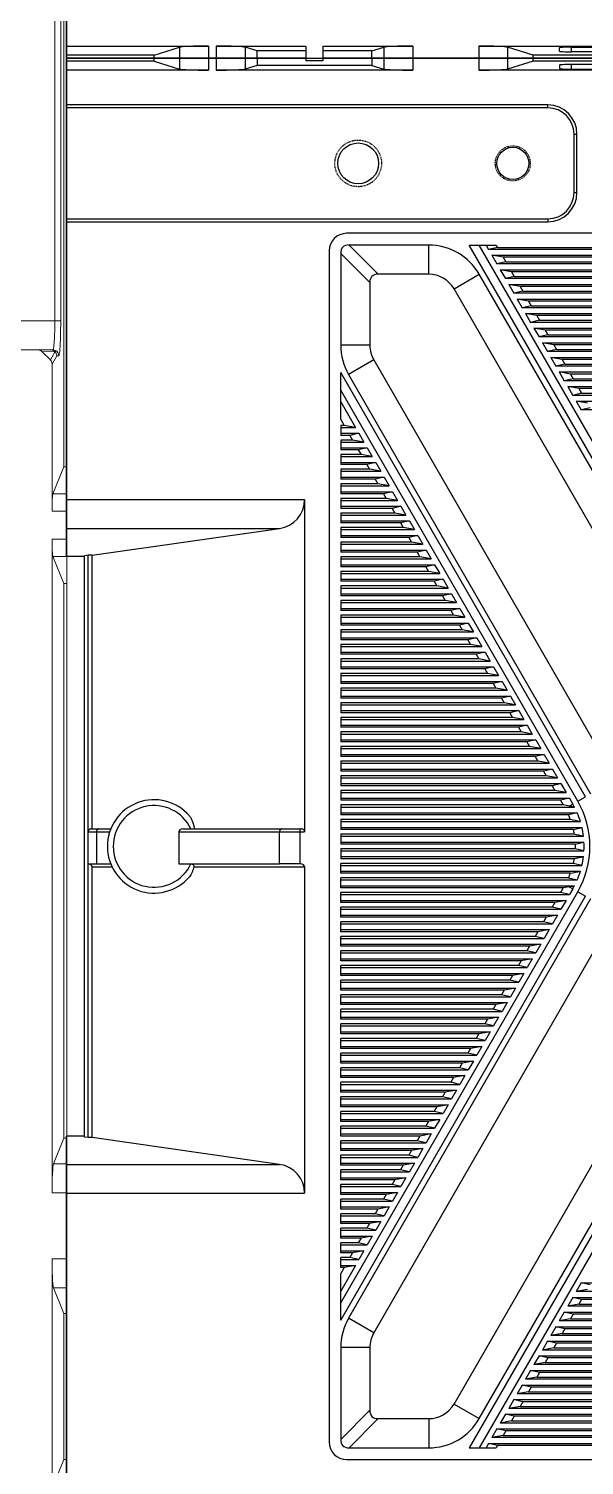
# Model space of a CAD drawing. Header units: millimetres. Extents: x 2185 to 26698, y 9658 to 17427.
# Drawn here: x 24140.1 to 24235.3, y 13884.7 to 14130.7 of the extents above; entities that cross this region are included whole.
import ezdxf

# ---------------------------------------------------------------- set-up
doc = ezdxf.new("R2010")
doc.units = ezdxf.units.MM
doc.linetypes.add('HIDDEN', pattern=[0.2, 0.1, -0.1])
doc.linetypes.add('SLD-实线', pattern=[0])
doc.layers.add('02___PRT_ALL_AXES', color=7, linetype='Continuous')
doc.layers.add('DEFAULT_2', color=8, linetype='HIDDEN')
doc.layers.add('文字层', color=8, linetype='SLD-实线', lineweight=15)

# ---------------------------------------------------------------- blocks, each defined once
blk = doc.blocks.new('76128193')
at = {"color": 7, "linetype": 'Continuous'}
for p, q in [((-3060.43, 2517.58), (-3060.43, 2106.28)), ((-3060.93, 2241.93), (-3060.93, 2381.93)), ((-3062.45, 2266.93), (-3062.45, 2356.93)), ((-3061.45, 2356.93), (-3061.45, 2266.93)), ((-3061.45, 2266.93), (-3062.45, 2266.93)), ((-3086.79, 2261.93), (-3062.79, 2261.93)), ((-3064.64, 2261.63), (-3062.42, 2261.64)), ((-3064.64, 2261.63), (-3063.23, 2260.22)), ((-3063.23, 2260.22), (-3062.42, 2261.64)), ((-3062.93, 2259.52), (-3062.13, 2260.93)), ((-3062.93, 2234.33), (-3062.93, 2259.52)), ((-3061.79, 2260.93), (-3062.13, 2260.93)), ((-3062.79, 2237.3), (-3060.93, 2241.93)), ((-3060.93, 2241.93), (-3060.43, 2241.93)), ((-3062.79, 2237.3), (-3060.43, 2237.3)), ((-3062.93, 2234.33), (-3060.43, 2234.33)), ((-3060.43, 2229.53), (-3062.93, 2229.53)), ((-3062.93, 2117.59), (-3062.93, 2229.53)), ((-3060.43, 2226.56), (-3062.79, 2226.56)), ((-3060.93, 2221.93), (-3062.79, 2226.56)), ((-3060.93, 2221.93), (-3060.43, 2221.93)), ((-3060.93, 2126.93), (-3060.93, 2221.93)), ((-3060.93, 2126.93), (-3062.69, 2122.54)), ((-3060.93, 2126.93), (-3060.43, 2126.93)), ((-3062.69, 2122.54), (-3060.43, 2122.54)), ((-3060.43, 2117.59), (-3062.93, 2117.59)), ((-3062.93, 2066.95), (-3062.93, 2106.31)), ((-3062.93, 2106.28), (-3060.43, 2106.28)), ((-3060.43, 2106.27), (-3060.43, 2041.93)), ((-3060.43, 2101.32), (-3062.69, 2101.32)), ((-3062.69, 2101.32), (-3060.93, 2096.93)), ((-3060.93, 2096.93), (-3060.43, 2096.93)), ((-3060.93, 2071.93), (-3060.93, 2096.93)), ((-3062.79, 2067.3), (-3060.93, 2071.93)), ((-3060.93, 2071.93), (-3060.43, 2071.93))]:
    blk.add_line(p, q, dxfattribs=at)
blk.add_lwpolyline([(-3061.45, 2266.93), (-3061.6, 2266.93), (-3084.79, 2266.93)], dxfattribs=at)
for centre, major_axis, ratio, start_param, end_param in [((-3065.36, 2260.93), (1.01, 0), 0.987852, 0.779287, 1.570796), ((-3063.94, 2259.51), (0.499, 0.874), 0.993417, -1.049504, -0.265278), ((-3062.76, 2234.33), (0, 3), 0.057143, 0.141897, 1.570796), ((-3062.76, 2229.53), (0, 3), 0.057143, -4.712389, -3.28349), ((-3062.65, 2117.59), (0, 5), 0.057143, 0.141897, 1.570796)]:
    blk.add_ellipse(centre, major_axis=major_axis, ratio=ratio, start_param=start_param, end_param=end_param, dxfattribs=at)
for points, knots in [([(-3062.45, 2266.93), (-3062.45, 2266.77), (-3062.45, 2266.13), (-3062.46, 2265.49), (-3062.48, 2265.02)], [0, 0, 0, 0, 0.256074, 1, 1, 1, 1]), ([(-3061.45, 2266.93), (-3061.45, 2266.63), (-3061.46, 2265.5), (-3061.48, 2264.36), (-3061.51, 2263.53)], [0, 0, 0, 0, 0.264389, 1, 1, 1, 1]), ([(-3062.48, 2265.02), (-3062.49, 2264.6), (-3062.52, 2263.85), (-3062.58, 2262.98), (-3062.64, 2262.45), (-3062.69, 2262.18), (-3062.72, 2262.03), (-3062.77, 2261.93), (-3062.79, 2261.93)], [0, 0, 0, 0, 0.403576, 0.718548, 0.834841, 0.921132, 0.975909, 1, 1, 1, 1]), ([(-3061.51, 2263.53), (-3061.53, 2263.06), (-3061.57, 2262.29), (-3061.64, 2261.52), (-3061.69, 2261.22)], [0, 0, 0, 0, 0.609808, 1, 1, 1, 1]), ([(-3061.79, 2260.93), (-3061.79, 2261.19), (-3062.01, 2261.72), (-3062.54, 2261.93), (-3062.79, 2261.93)], [0, 0, 0, 0, 0.500294, 1, 1, 1, 1]), ([(-3061.69, 2261.22), (-3061.7, 2261.15), (-3061.72, 2261.07), (-3061.76, 2260.93), (-3061.79, 2260.93)], [0, 0, 0, 0, 0.711961, 1, 1, 1, 1]), ([(-3062.93, 2106.31), (-3062.93, 2105.72), (-3062.92, 2104.62), (-3062.88, 2103.15), (-3062.82, 2102.13), (-3062.75, 2101.57), (-3062.71, 2101.38), (-3062.69, 2101.32)], [0, 0, 0, 0, 0.351993, 0.660199, 0.885472, 0.9577, 1, 1, 1, 1])]:
    blk.add_open_spline(points, degree=3, knots=knots, dxfattribs=at)
for points in [[(-3062.42, 2261.64), (-3062.6, 2261.82), (-3062.87, 2261.93), (-3063.12, 2261.93)], [(-3062.13, 2260.93), (-3062.13, 2261.18), (-3062.24, 2261.46), (-3062.42, 2261.64)]]:
    blk.add_open_spline(points, degree=3, dxfattribs=at)
blk = doc.blocks.new('*U127')
at = {"layer": '文字层'}
blk.add_blockref('76128193', (3540.43, -2316.18), dxfattribs=at)
blk = doc.blocks.new('*U128')
at = {"color": 0, "linetype": 'ByBlock', "lineweight": -2, "transparency": 16777216}
blk.add_blockref('*U127', (6720, 1620), dxfattribs=at)
blk = doc.blocks.new('543')
at = {"color": 7, "linetype": 'Continuous'}
for p, q in [((13760.14, 9868.64), (13760.14, 9953.98)), ((13760.14, 9953.98), (14000.09, 9953.98)), ((13775.12, 9953.48), (13760.14, 9953.48)), ((13784.46, 9951.95), (13760.14, 9951.95)), ((13775.12, 9953.48), (13775.12, 9953.98)), ((13775.12, 9953.48), (13779.51, 9952.14)), ((13779.51, 9953.98), (13779.51, 9952.14)), ((13784.46, 9953.98), (13784.46, 9951.95)), ((13785.78, 9953.98), (13785.78, 9951.95)), ((13819.46, 9951.95), (13785.78, 9951.95)), ((13790.73, 9953.98), (13790.73, 9952.14)), ((13792.8, 9952.77), (13790.73, 9952.14)), ((13792.8, 9953.98), (13792.8, 9952.77)), ((13812.44, 9952.77), (13792.8, 9952.77)), ((13812.44, 9953.98), (13812.44, 9952.77)), ((13812.44, 9952.77), (13814.51, 9952.14)), ((13814.51, 9953.98), (13814.51, 9952.14)), ((13819.46, 9953.98), (13819.46, 9951.95)), ((13830.78, 9953.98), (13830.78, 9951.95)), ((13929.46, 9951.95), (13830.78, 9951.95)), ((13835.73, 9953.98), (13835.73, 9952.14)), ((13840.12, 9953.48), (13835.73, 9952.14)), ((13840.12, 9953.48), (13840.12, 9953.98)), ((13920.12, 9953.48), (13840.12, 9953.48)), ((13844.62, 9952.82), (13844.62, 9952.21)), ((13846.62, 9952.91), (13846.62, 9952.12)), ((13913.62, 9952.91), (13846.62, 9952.91)), ((13846.62, 9952.12), (13913.62, 9952.12)), ((13842.62, 9945.98), (13760.14, 9945.98)), ((13842.62, 9945.48), (13760.14, 9945.48)), ((13842.62, 9945.48), (13842.62, 9945.98)), ((13847.12, 9930.98), (13847.12, 9940.98)), ((13847.12, 9940.98), (13847.62, 9940.98)), ((13847.62, 9930.98), (13847.62, 9940.98)), ((13847.12, 9930.98), (13847.62, 9930.98)), ((13760.14, 9926.48), (13842.62, 9926.48)), ((13760.14, 9925.98), (13842.62, 9925.98)), ((13842.62, 9926.48), (13842.62, 9925.98)), ((13952.12, 9924), (13808.12, 9924)), ((13805.12, 9921), (13805.12, 9717)), ((13807.12, 9920.57), (13807.12, 9904.82)), ((13807.12, 9920.57), (13812.12, 9915.57)), ((13808.56, 9922), (13813.56, 9917)), ((13822.21, 9922), (13808.56, 9922)), ((13822.21, 9917), (13822.21, 9922)), ((13866.38, 9857.5), (13829.14, 9922)), ((13829.14, 9922), (13833.76, 9922)), ((13867.68, 9858.25), (13830.87, 9922)), ((13832.03, 9922), (13832.46, 9921.25)), ((13833.99, 9921.6), (13832.46, 9921.25)), ((13927.78, 9921.25), (13832.46, 9921.25)), ((13833.04, 9920.25), (13833.9, 9918.75)), ((13833.04, 9920.25), (13927.2, 9920.25)), ((13834.97, 9919.9), (13833.04, 9920.25)), ((13833.76, 9922), (13833.99, 9921.6)), ((13833.99, 9921.6), (13926.25, 9921.6)), ((13834.97, 9919.9), (13835.43, 9919.1)), ((13925.27, 9919.9), (13834.97, 9919.9)), ((13835.43, 9919.1), (13833.9, 9918.75)), ((13926.34, 9918.75), (13833.9, 9918.75)), ((13834.48, 9917.75), (13835.35, 9916.25)), ((13836.41, 9917.4), (13834.48, 9917.75)), ((13834.48, 9917.75), (13925.76, 9917.75)), ((13835.43, 9919.1), (13924.81, 9919.1)), ((13836.41, 9917.4), (13836.88, 9916.6)), ((13923.83, 9917.4), (13836.41, 9917.4)), ((13812.12, 9915.57), (13812.12, 9904.82)), ((13822.21, 9917), (13813.56, 9917)), ((13826.54, 9914.5), (13830.87, 9917)), ((13865.51, 9857), (13830.87, 9917)), ((13836.88, 9916.6), (13835.35, 9916.25)), ((13924.89, 9916.25), (13835.35, 9916.25)), ((13835.92, 9915.25), (13836.79, 9913.75)), ((13837.86, 9914.9), (13835.92, 9915.25)), ((13835.92, 9915.25), (13924.32, 9915.25)), ((13836.88, 9916.6), (13923.36, 9916.6)), ((13837.86, 9914.9), (13838.32, 9914.1)), ((13922.38, 9914.9), (13837.86, 9914.9)), ((13861.18, 9854.5), (13826.54, 9914.5)), ((13838.32, 9914.1), (13836.79, 9913.75)), ((13923.45, 9913.75), (13836.79, 9913.75)), ((13837.37, 9912.75), (13838.23, 9911.25)), ((13839.3, 9912.4), (13837.37, 9912.75)), ((13837.37, 9912.75), (13922.87, 9912.75)), ((13838.32, 9914.1), (13921.92, 9914.1)), ((13839.3, 9912.4), (13839.76, 9911.6)), ((13920.94, 9912.4), (13839.3, 9912.4)), ((13839.76, 9911.6), (13838.23, 9911.25)), ((13922.01, 9911.25), (13838.23, 9911.25)), ((13838.81, 9910.25), (13839.68, 9908.75)), ((13840.74, 9909.9), (13838.81, 9910.25)), ((13838.81, 9910.25), (13921.43, 9910.25)), ((13839.76, 9911.6), (13920.48, 9911.6)), ((13840.74, 9909.9), (13841.21, 9909.1)), ((13919.5, 9909.9), (13840.74, 9909.9)), ((13841.21, 9909.1), (13839.68, 9908.75)), ((13920.56, 9908.75), (13839.68, 9908.75)), ((13840.25, 9907.75), (13841.12, 9906.25)), ((13840.25, 9907.75), (13919.99, 9907.75)), ((13842.19, 9907.4), (13840.25, 9907.75)), ((13841.21, 9909.1), (13919.03, 9909.1)), ((13842.19, 9907.4), (13842.65, 9906.6)), ((13918.05, 9907.4), (13842.19, 9907.4)), ((13842.65, 9906.6), (13841.12, 9906.25)), ((13919.12, 9906.25), (13841.12, 9906.25)), ((13841.7, 9905.25), (13842.56, 9903.75)), ((13841.7, 9905.25), (13918.54, 9905.25)), ((13843.63, 9904.9), (13841.7, 9905.25)), ((13842.65, 9906.6), (13917.59, 9906.6)), ((13812.12, 9904.82), (13807.12, 9904.82)), ((13844.09, 9904.1), (13842.56, 9903.75)), ((13917.68, 9903.75), (13842.56, 9903.75)), ((13843.14, 9902.75), (13844.01, 9901.25)), ((13843.14, 9902.75), (13917.1, 9902.75)), ((13845.07, 9902.4), (13843.14, 9902.75)), ((13843.63, 9904.9), (13844.09, 9904.1)), ((13916.61, 9904.9), (13843.63, 9904.9)), ((13844.09, 9904.1), (13916.15, 9904.1)), ((13807.12, 9892.14), (13807.12, 9900.14)), ((13849.06, 9827.5), (13807.12, 9900.14)), ((13812.79, 9902.32), (13808.46, 9899.82)), ((13812.79, 9902.32), (13854.25, 9830.5)), ((13845.54, 9901.6), (13844.01, 9901.25)), ((13844.58, 9900.25), (13845.45, 9898.75)), ((13846.52, 9899.9), (13844.58, 9900.25)), ((13845.07, 9902.4), (13845.54, 9901.6)), ((13915.17, 9902.4), (13845.07, 9902.4)), ((13808.46, 9899.82), (13849.92, 9828)), ((13846.98, 9899.1), (13845.45, 9898.75)), ((13846.03, 9897.75), (13846.89, 9896.25)), ((13847.96, 9897.4), (13846.03, 9897.75)), ((13846.52, 9899.9), (13846.98, 9899.1)), ((13847.76, 9826.75), (13807.12, 9897.14)), ((13807.12, 9895.14), (13809.65, 9890.75)), ((13848.42, 9896.6), (13846.89, 9896.25)), ((13847.47, 9895.25), (13848.34, 9893.75)), ((13849.4, 9894.9), (13847.47, 9895.25)), ((13847.47, 9895.25), (13912.77, 9895.25)), ((13847.96, 9897.4), (13848.42, 9896.6)), ((13849.87, 9894.1), (13848.34, 9893.75)), ((13911.9, 9893.75), (13848.34, 9893.75)), ((13807.12, 9892.14), (13807.72, 9891.1)), ((13807.12, 9891.1), (13807.12, 9889.4)), ((13807.72, 9891.1), (13807.12, 9891.1)), ((13807.12, 9890.75), (13809.65, 9890.75)), ((13809.65, 9890.75), (13807.72, 9891.1)), ((13807.12, 9889.75), (13810.23, 9889.75)), ((13808.7, 9889.4), (13807.12, 9889.4)), ((13807.12, 9888.6), (13807.12, 9886.9)), ((13809.16, 9888.6), (13807.12, 9888.6)), ((13807.12, 9888.25), (13811.1, 9888.25)), ((13810.23, 9889.75), (13808.7, 9889.4)), ((13808.7, 9889.4), (13809.16, 9888.6)), ((13811.1, 9888.25), (13809.16, 9888.6)), ((13810.23, 9889.75), (13811.1, 9888.25)), ((13807.12, 9887.25), (13811.67, 9887.25)), ((13810.14, 9886.9), (13807.12, 9886.9)), ((13807.12, 9886.1), (13807.12, 9884.4)), ((13810.61, 9886.1), (13807.12, 9886.1)), ((13807.12, 9885.75), (13812.54, 9885.75)), ((13811.67, 9887.25), (13810.14, 9886.9)), ((13810.14, 9886.9), (13810.61, 9886.1)), ((13812.54, 9885.75), (13810.61, 9886.1)), ((13811.67, 9887.25), (13812.54, 9885.75)), ((13807.12, 9884.75), (13813.12, 9884.75)), ((13811.59, 9884.4), (13807.12, 9884.4)), ((13807.12, 9883.6), (13807.12, 9881.9)), ((13812.05, 9883.6), (13807.12, 9883.6)), ((13807.12, 9883.25), (13813.98, 9883.25)), ((13813.12, 9884.75), (13811.59, 9884.4)), ((13811.59, 9884.4), (13812.05, 9883.6)), ((13813.98, 9883.25), (13812.05, 9883.6)), ((13813.12, 9884.75), (13813.98, 9883.25)), ((13807.12, 9882.25), (13814.56, 9882.25)), ((13813.03, 9881.9), (13807.12, 9881.9)), ((13807.12, 9881.1), (13807.12, 9879.4)), ((13813.49, 9881.1), (13807.12, 9881.1)), ((13807.12, 9880.75), (13815.43, 9880.75)), ((13814.56, 9882.25), (13813.03, 9881.9)), ((13813.03, 9881.9), (13813.49, 9881.1)), ((13815.43, 9880.75), (13813.49, 9881.1)), ((13814.56, 9882.25), (13815.43, 9880.75)), ((13760.14, 9878.4), (13800.93, 9878.4)), ((13800.93, 9878.4), (13800.93, 9821.5)), ((13807.12, 9879.75), (13816, 9879.75)), ((13814.47, 9879.4), (13807.12, 9879.4)), ((13807.12, 9878.6), (13807.12, 9876.9)), ((13814.94, 9878.6), (13807.12, 9878.6)), ((13807.12, 9878.25), (13816.87, 9878.25)), ((13816, 9879.75), (13814.47, 9879.4)), ((13814.47, 9879.4), (13814.94, 9878.6)), ((13816.87, 9878.25), (13814.94, 9878.6)), ((13816, 9879.75), (13816.87, 9878.25)), ((13807.12, 9877.25), (13817.45, 9877.25)), ((13815.92, 9876.9), (13807.12, 9876.9)), ((13807.12, 9876.1), (13807.12, 9874.4)), ((13816.38, 9876.1), (13807.12, 9876.1)), ((13807.12, 9875.75), (13818.31, 9875.75)), ((13817.45, 9877.25), (13815.92, 9876.9)), ((13815.92, 9876.9), (13816.38, 9876.1)), ((13818.31, 9875.75), (13816.38, 9876.1)), ((13817.45, 9877.25), (13818.31, 9875.75)), ((13760.14, 9873.45), (13796.63, 9873.45)), ((13764.51, 9868.87), (13796.63, 9873.45)), ((13807.12, 9874.75), (13818.89, 9874.75)), ((13817.36, 9874.4), (13807.12, 9874.4)), ((13807.12, 9873.6), (13807.12, 9871.9)), ((13817.82, 9873.6), (13807.12, 9873.6)), ((13807.12, 9873.25), (13819.76, 9873.25)), ((13818.89, 9874.75), (13817.36, 9874.4)), ((13817.36, 9874.4), (13817.82, 9873.6)), ((13819.76, 9873.25), (13817.82, 9873.6)), ((13818.89, 9874.75), (13819.76, 9873.25)), ((13807.12, 9872.25), (13820.33, 9872.25)), ((13818.8, 9871.9), (13807.12, 9871.9)), ((13807.12, 9871.1), (13807.12, 9869.4)), ((13819.27, 9871.1), (13807.12, 9871.1)), ((13807.12, 9870.75), (13821.2, 9870.75)), ((13820.33, 9872.25), (13818.8, 9871.9)), ((13818.8, 9871.9), (13819.27, 9871.1)), ((13821.2, 9870.75), (13819.27, 9871.1)), ((13820.33, 9872.25), (13821.2, 9870.75)), ((13763.22, 9868.64), (13760.14, 9868.64)), ((13763.81, 9868.87), (13763.22, 9868.78)), ((13763.22, 9769.22), (13763.22, 9868.78)), ((13763.81, 9769.14), (13763.81, 9868.87)), ((13764.51, 9868.87), (13763.81, 9868.87)), ((13764.51, 9822), (13764.51, 9868.87)), ((13807.12, 9869.75), (13821.78, 9869.75)), ((13820.25, 9869.4), (13807.12, 9869.4)), ((13807.12, 9868.6), (13807.12, 9866.9)), ((13820.71, 9868.6), (13807.12, 9868.6)), ((13807.12, 9868.25), (13822.64, 9868.25)), ((13821.78, 9869.75), (13820.25, 9869.4)), ((13820.25, 9869.4), (13820.71, 9868.6)), ((13822.64, 9868.25), (13820.71, 9868.6)), ((13821.78, 9869.75), (13822.64, 9868.25)), ((13807.12, 9867.25), (13823.22, 9867.25)), ((13821.69, 9866.9), (13807.12, 9866.9)), ((13807.12, 9866.1), (13807.12, 9864.4)), ((13822.15, 9866.1), (13807.12, 9866.1)), ((13807.12, 9865.75), (13824.09, 9865.75)), ((13823.22, 9867.25), (13821.69, 9866.9)), ((13821.69, 9866.9), (13822.15, 9866.1)), ((13824.09, 9865.75), (13822.15, 9866.1)), ((13823.22, 9867.25), (13824.09, 9865.75)), ((13807.12, 9864.75), (13824.66, 9864.75)), ((13823.13, 9864.4), (13807.12, 9864.4)), ((13807.12, 9863.6), (13807.12, 9861.9)), ((13823.6, 9863.6), (13807.12, 9863.6)), ((13807.12, 9863.25), (13825.53, 9863.25)), ((13824.66, 9864.75), (13823.13, 9864.4)), ((13823.13, 9864.4), (13823.6, 9863.6)), ((13825.53, 9863.25), (13823.6, 9863.6)), ((13824.66, 9864.75), (13825.53, 9863.25)), ((13807.12, 9862.25), (13826.11, 9862.25)), ((13824.58, 9861.9), (13807.12, 9861.9)), ((13807.12, 9861.1), (13807.12, 9859.4)), ((13825.04, 9861.1), (13807.12, 9861.1)), ((13807.12, 9860.75), (13826.97, 9860.75)), ((13826.11, 9862.25), (13824.58, 9861.9)), ((13824.58, 9861.9), (13825.04, 9861.1)), ((13826.97, 9860.75), (13825.04, 9861.1)), ((13826.11, 9862.25), (13826.97, 9860.75)), ((13807.12, 9859.75), (13827.55, 9859.75)), ((13826.02, 9859.4), (13807.12, 9859.4)), ((13807.12, 9858.6), (13807.12, 9856.9)), ((13826.48, 9858.6), (13807.12, 9858.6)), ((13807.12, 9858.25), (13828.42, 9858.25)), ((13827.55, 9859.75), (13826.02, 9859.4)), ((13826.02, 9859.4), (13826.48, 9858.6)), ((13828.42, 9858.25), (13826.48, 9858.6)), ((13827.55, 9859.75), (13828.42, 9858.25)), ((13807.12, 9857.25), (13828.99, 9857.25)), ((13827.46, 9856.9), (13807.12, 9856.9)), ((13807.12, 9856.1), (13807.12, 9854.4)), ((13827.93, 9856.1), (13807.12, 9856.1)), ((13807.12, 9855.75), (13829.86, 9855.75)), ((13828.99, 9857.25), (13827.46, 9856.9)), ((13827.46, 9856.9), (13827.93, 9856.1)), ((13829.86, 9855.75), (13827.93, 9856.1)), ((13828.99, 9857.25), (13829.86, 9855.75)), ((13807.12, 9854.75), (13830.44, 9854.75)), ((13828.91, 9854.4), (13807.12, 9854.4)), ((13807.12, 9853.6), (13807.12, 9851.9)), ((13829.37, 9853.6), (13807.12, 9853.6)), ((13830.44, 9854.75), (13828.91, 9854.4)), ((13828.91, 9854.4), (13829.37, 9853.6)), ((13831.3, 9853.25), (13829.37, 9853.6)), ((13830.44, 9854.75), (13831.3, 9853.25)), ((13807.12, 9853.25), (13831.3, 9853.25)), ((13807.12, 9852.25), (13831.88, 9852.25)), ((13830.35, 9851.9), (13807.12, 9851.9)), ((13807.12, 9851.1), (13807.12, 9849.4)), ((13830.81, 9851.1), (13807.12, 9851.1)), ((13831.88, 9852.25), (13830.35, 9851.9)), ((13830.35, 9851.9), (13830.81, 9851.1)), ((13832.75, 9850.75), (13830.81, 9851.1)), ((13831.88, 9852.25), (13832.75, 9850.75)), ((13807.12, 9850.75), (13832.75, 9850.75)), ((13807.12, 9849.75), (13833.32, 9849.75)), ((13831.8, 9849.4), (13807.12, 9849.4)), ((13807.12, 9848.6), (13807.12, 9846.9)), ((13832.26, 9848.6), (13807.12, 9848.6)), ((13833.32, 9849.75), (13831.8, 9849.4)), ((13831.8, 9849.4), (13832.26, 9848.6)), ((13834.19, 9848.25), (13832.26, 9848.6)), ((13833.32, 9849.75), (13834.19, 9848.25)), ((13807.12, 9848.25), (13834.19, 9848.25)), ((13807.12, 9847.25), (13834.77, 9847.25)), ((13833.24, 9846.9), (13807.12, 9846.9)), ((13807.12, 9846.1), (13807.12, 9844.4)), ((13833.7, 9846.1), (13807.12, 9846.1)), ((13834.77, 9847.25), (13833.24, 9846.9)), ((13833.24, 9846.9), (13833.7, 9846.1)), ((13835.63, 9845.75), (13833.7, 9846.1)), ((13834.77, 9847.25), (13835.63, 9845.75)), ((13807.12, 9845.75), (13835.63, 9845.75)), ((13807.12, 9844.75), (13836.21, 9844.75)), ((13834.68, 9844.4), (13807.12, 9844.4)), ((13807.12, 9843.6), (13807.12, 9841.9)), ((13835.14, 9843.6), (13807.12, 9843.6)), ((13836.21, 9844.75), (13834.68, 9844.4)), ((13834.68, 9844.4), (13835.14, 9843.6)), ((13837.08, 9843.25), (13835.14, 9843.6)), ((13836.21, 9844.75), (13837.08, 9843.25)), ((13807.12, 9843.25), (13837.08, 9843.25)), ((13807.12, 9842.25), (13837.66, 9842.25)), ((13836.13, 9841.9), (13807.12, 9841.9)), ((13807.12, 9841.1), (13807.12, 9839.4)), ((13836.59, 9841.1), (13807.12, 9841.1)), ((13837.66, 9842.25), (13836.13, 9841.9)), ((13836.13, 9841.9), (13836.59, 9841.1)), ((13838.52, 9840.75), (13836.59, 9841.1)), ((13837.66, 9842.25), (13838.52, 9840.75)), ((13807.12, 9840.75), (13838.52, 9840.75)), ((13807.12, 9839.75), (13839.1, 9839.75)), ((13837.57, 9839.4), (13807.12, 9839.4)), ((13807.12, 9838.6), (13807.12, 9836.9)), ((13838.03, 9838.6), (13807.12, 9838.6)), ((13839.1, 9839.75), (13837.57, 9839.4)), ((13837.57, 9839.4), (13838.03, 9838.6)), ((13839.96, 9838.25), (13838.03, 9838.6)), ((13839.1, 9839.75), (13839.96, 9838.25)), ((13807.12, 9838.25), (13839.96, 9838.25)), ((13807.12, 9837.25), (13840.54, 9837.25)), ((13839.01, 9836.9), (13807.12, 9836.9)), ((13807.12, 9836.1), (13807.12, 9834.4)), ((13839.47, 9836.1), (13807.12, 9836.1)), ((13840.54, 9837.25), (13839.01, 9836.9)), ((13839.01, 9836.9), (13839.47, 9836.1)), ((13841.41, 9835.75), (13839.47, 9836.1)), ((13840.54, 9837.25), (13841.41, 9835.75)), ((13807.12, 9835.75), (13841.41, 9835.75)), ((13807.12, 9834.75), (13841.99, 9834.75)), ((13840.46, 9834.4), (13807.12, 9834.4)), ((13807.12, 9833.6), (13807.12, 9831.9)), ((13840.92, 9833.6), (13807.12, 9833.6)), ((13841.99, 9834.75), (13840.46, 9834.4)), ((13840.46, 9834.4), (13840.92, 9833.6)), ((13842.85, 9833.25), (13840.92, 9833.6)), ((13841.99, 9834.75), (13842.85, 9833.25)), ((13807.12, 9833.25), (13842.85, 9833.25)), ((13807.12, 9832.25), (13843.43, 9832.25)), ((13841.9, 9831.9), (13807.12, 9831.9)), ((13843.43, 9832.25), (13841.9, 9831.9)), ((13841.9, 9831.9), (13842.36, 9831.1)), ((13843.43, 9832.25), (13844.29, 9830.75)), ((13807.12, 9831.1), (13807.12, 9829.4)), ((13842.36, 9831.1), (13807.12, 9831.1)), ((13807.12, 9830.75), (13844.29, 9830.75)), ((13807.12, 9829.75), (13844.87, 9829.75)), ((13843.34, 9829.4), (13807.12, 9829.4)), ((13844.29, 9830.75), (13842.36, 9831.1)), ((13844.87, 9829.75), (13843.34, 9829.4)), ((13843.34, 9829.4), (13843.8, 9828.6)), ((13844.87, 9829.75), (13845.74, 9828.25)), ((13807.12, 9828.6), (13807.12, 9826.9)), ((13843.8, 9828.6), (13807.12, 9828.6)), ((13807.12, 9828.25), (13845.74, 9828.25)), ((13807.12, 9827.25), (13846.32, 9827.25)), ((13844.79, 9826.9), (13807.12, 9826.9)), ((13845.74, 9828.25), (13843.8, 9828.6)), ((13846.32, 9827.25), (13844.79, 9826.9)), ((13844.79, 9826.9), (13845.25, 9826.1)), ((13846.89, 9826.25), (13846.3, 9825.91)), ((13846.32, 9827.25), (13846.89, 9826.25)), ((13847.76, 9826.75), (13849.06, 9827.5)), ((13807.12, 9826.1), (13807.12, 9824.4)), ((13845.25, 9826.1), (13807.12, 9826.1)), ((13807.12, 9825.75), (13847.17, 9825.75)), ((13807.12, 9824.75), (13847.65, 9824.75)), ((13846.16, 9824.4), (13807.12, 9824.4)), ((13846.3, 9825.91), (13845.25, 9826.1)), ((13847.65, 9824.75), (13846.16, 9824.4)), ((13763.81, 9821.5), (13767.52, 9821.5)), ((13764.31, 9822), (13767.7, 9822)), ((13765.27, 9821.5), (13765.27, 9816)), ((13796.63, 9816), (13796.63, 9821.5)), ((13796.63, 9821.5), (13800.93, 9821.5)), ((13796.99, 9822), (13800.43, 9822)), ((13800.17, 9816), (13800.17, 9822)), ((13807.12, 9823.6), (13807.12, 9821.9)), ((13846.49, 9823.6), (13807.12, 9823.6)), ((13807.12, 9823.25), (13848.2, 9823.25)), ((13807.12, 9822.25), (13848.47, 9822.25)), ((13847.01, 9821.9), (13807.12, 9821.9)), ((13847.01, 9821.9), (13848.47, 9822.25)), ((13807.12, 9821.1), (13807.12, 9819.4)), ((13847.16, 9821.1), (13807.12, 9821.1)), ((13807.12, 9820.75), (13848.73, 9820.75)), ((13807.12, 9819.75), (13848.82, 9819.75)), ((13847.33, 9819.4), (13807.12, 9819.4)), ((13847.33, 9819.4), (13848.82, 9819.75)), ((13807.12, 9818.6), (13807.12, 9816.9)), ((13847.33, 9818.6), (13807.12, 9818.6)), ((13807.12, 9818.25), (13848.82, 9818.25)), ((13807.12, 9817.25), (13848.73, 9817.25)), ((13847.16, 9816.9), (13807.12, 9816.9)), ((13848.82, 9818.25), (13847.33, 9818.6)), ((13763.81, 9816), (13767.7, 9816)), ((13764.51, 9769.14), (13764.51, 9815.5)), ((13764.51, 9815.5), (13767.93, 9815.5)), ((13781.93, 9815.5), (13800.93, 9815.5)), ((13800.22, 9816), (13796.63, 9816)), ((13800.93, 9815.5), (13800.93, 9759.6)), ((13807.12, 9814.4), (13807.12, 9816.1)), ((13847.01, 9816.1), (13807.12, 9816.1)), ((13807.12, 9815.75), (13848.47, 9815.75)), ((13807.12, 9814.75), (13848.2, 9814.75)), ((13846.49, 9814.4), (13807.12, 9814.4)), ((13848.47, 9815.75), (13847.01, 9816.1)), ((13807.12, 9811.9), (13807.12, 9813.6)), ((13846.16, 9813.6), (13807.12, 9813.6)), ((13807.12, 9813.25), (13847.65, 9813.25)), ((13807.12, 9812.25), (13847.17, 9812.25)), ((13845.25, 9811.9), (13807.12, 9811.9)), ((13845.25, 9811.9), (13844.79, 9811.1)), ((13846.3, 9812.09), (13845.25, 9811.9)), ((13846.16, 9813.6), (13847.65, 9813.25)), ((13846.3, 9812.09), (13846.89, 9811.75)), ((13846.89, 9811.75), (13846.32, 9810.75)), ((13807.12, 9740.86), (13847.76, 9811.25)), ((13807.12, 9809.4), (13807.12, 9811.1)), ((13844.79, 9811.1), (13807.12, 9811.1)), ((13807.12, 9810.75), (13846.32, 9810.75)), ((13807.12, 9737.86), (13849.06, 9810.5)), ((13807.12, 9809.75), (13845.74, 9809.75)), ((13843.8, 9809.4), (13807.12, 9809.4)), ((13849.92, 9810), (13808.46, 9738.18)), ((13843.8, 9809.4), (13843.34, 9808.6)), ((13845.74, 9809.75), (13843.8, 9809.4)), ((13846.32, 9810.75), (13844.79, 9811.1)), ((13845.74, 9809.75), (13844.87, 9808.25)), ((13847.76, 9811.25), (13849.06, 9810.5)), ((13807.12, 9806.9), (13807.12, 9808.6)), ((13843.34, 9808.6), (13807.12, 9808.6)), ((13807.12, 9808.25), (13844.87, 9808.25)), ((13807.12, 9807.25), (13844.29, 9807.25)), ((13842.36, 9806.9), (13807.12, 9806.9)), ((13854.25, 9807.5), (13812.79, 9735.68)), ((13842.36, 9806.9), (13841.9, 9806.1)), ((13844.29, 9807.25), (13842.36, 9806.9)), ((13844.87, 9808.25), (13843.34, 9808.6)), ((13844.29, 9807.25), (13843.43, 9805.75)), ((13807.12, 9804.4), (13807.12, 9806.1)), ((13841.9, 9806.1), (13807.12, 9806.1)), ((13807.12, 9805.75), (13843.43, 9805.75)), ((13807.12, 9804.75), (13842.85, 9804.75)), ((13840.92, 9804.4), (13807.12, 9804.4)), ((13840.92, 9804.4), (13840.46, 9803.6)), ((13842.85, 9804.75), (13840.92, 9804.4)), ((13843.43, 9805.75), (13841.9, 9806.1)), ((13842.85, 9804.75), (13841.99, 9803.25)), ((13807.12, 9801.9), (13807.12, 9803.6)), ((13840.46, 9803.6), (13807.12, 9803.6)), ((13807.12, 9803.25), (13841.99, 9803.25)), ((13807.12, 9802.25), (13841.41, 9802.25)), ((13839.47, 9801.9), (13807.12, 9801.9)), ((13839.47, 9801.9), (13839.01, 9801.1)), ((13841.41, 9802.25), (13839.47, 9801.9)), ((13841.99, 9803.25), (13840.46, 9803.6)), ((13841.41, 9802.25), (13840.54, 9800.75)), ((13807.12, 9799.4), (13807.12, 9801.1)), ((13839.01, 9801.1), (13807.12, 9801.1)), ((13807.12, 9800.75), (13840.54, 9800.75)), ((13807.12, 9799.75), (13839.96, 9799.75)), ((13838.03, 9799.4), (13807.12, 9799.4)), ((13838.03, 9799.4), (13837.57, 9798.6)), ((13839.96, 9799.75), (13838.03, 9799.4)), ((13840.54, 9800.75), (13839.01, 9801.1)), ((13839.96, 9799.75), (13839.1, 9798.25)), ((13807.12, 9796.9), (13807.12, 9798.6)), ((13837.57, 9798.6), (13807.12, 9798.6)), ((13807.12, 9798.25), (13839.1, 9798.25)), ((13807.12, 9797.25), (13838.52, 9797.25)), ((13836.59, 9796.9), (13807.12, 9796.9)), ((13836.59, 9796.9), (13836.13, 9796.1)), ((13838.52, 9797.25), (13836.59, 9796.9)), ((13839.1, 9798.25), (13837.57, 9798.6)), ((13838.52, 9797.25), (13837.66, 9795.75)), ((13807.12, 9794.4), (13807.12, 9796.1)), ((13836.13, 9796.1), (13807.12, 9796.1)), ((13807.12, 9795.75), (13837.66, 9795.75)), ((13807.12, 9794.75), (13837.08, 9794.75)), ((13835.14, 9794.4), (13807.12, 9794.4)), ((13835.14, 9794.4), (13834.68, 9793.6)), ((13837.08, 9794.75), (13835.14, 9794.4)), ((13837.66, 9795.75), (13836.13, 9796.1)), ((13837.08, 9794.75), (13836.21, 9793.25)), ((13807.12, 9791.9), (13807.12, 9793.6)), ((13834.68, 9793.6), (13807.12, 9793.6)), ((13807.12, 9793.25), (13836.21, 9793.25)), ((13807.12, 9792.25), (13835.63, 9792.25)), ((13833.7, 9791.9), (13807.12, 9791.9)), ((13833.7, 9791.9), (13833.24, 9791.1)), ((13835.63, 9792.25), (13833.7, 9791.9)), ((13836.21, 9793.25), (13834.68, 9793.6)), ((13835.63, 9792.25), (13834.77, 9790.75)), ((13807.12, 9789.4), (13807.12, 9791.1)), ((13833.24, 9791.1), (13807.12, 9791.1)), ((13807.12, 9790.75), (13834.77, 9790.75)), ((13807.12, 9789.75), (13834.19, 9789.75)), ((13832.26, 9789.4), (13807.12, 9789.4)), ((13832.26, 9789.4), (13831.8, 9788.6)), ((13834.19, 9789.75), (13832.26, 9789.4)), ((13834.77, 9790.75), (13833.24, 9791.1)), ((13834.19, 9789.75), (13833.32, 9788.25)), ((13807.12, 9786.9), (13807.12, 9788.6)), ((13831.8, 9788.6), (13807.12, 9788.6)), ((13807.12, 9788.25), (13833.32, 9788.25)), ((13807.12, 9787.25), (13832.75, 9787.25)), ((13830.81, 9786.9), (13807.12, 9786.9)), ((13830.81, 9786.9), (13830.35, 9786.1)), ((13832.75, 9787.25), (13830.81, 9786.9)), ((13833.32, 9788.25), (13831.8, 9788.6)), ((13832.75, 9787.25), (13831.88, 9785.75)), ((13807.12, 9784.4), (13807.12, 9786.1)), ((13830.35, 9786.1), (13807.12, 9786.1)), ((13807.12, 9785.75), (13831.88, 9785.75)), ((13807.12, 9784.75), (13831.3, 9784.75)), ((13829.37, 9784.4), (13807.12, 9784.4)), ((13829.37, 9784.4), (13828.91, 9783.6)), ((13831.3, 9784.75), (13829.37, 9784.4)), ((13831.88, 9785.75), (13830.35, 9786.1)), ((13831.3, 9784.75), (13830.44, 9783.25)), ((13807.12, 9781.9), (13807.12, 9783.6)), ((13828.91, 9783.6), (13807.12, 9783.6)), ((13807.12, 9783.25), (13830.44, 9783.25)), ((13807.12, 9782.25), (13829.86, 9782.25)), ((13826.54, 9723.5), (13861.18, 9783.5)), ((13829.86, 9782.25), (13827.93, 9781.9)), ((13830.44, 9783.25), (13828.91, 9783.6)), ((13829.86, 9782.25), (13828.99, 9780.75)), ((13827.93, 9781.9), (13807.12, 9781.9)), ((13807.12, 9779.4), (13807.12, 9781.1)), ((13827.46, 9781.1), (13807.12, 9781.1)), ((13807.12, 9780.75), (13828.99, 9780.75)), ((13807.12, 9779.75), (13828.42, 9779.75)), ((13828.42, 9779.75), (13826.48, 9779.4)), ((13827.93, 9781.9), (13827.46, 9781.1)), ((13828.99, 9780.75), (13827.46, 9781.1)), ((13828.42, 9779.75), (13827.55, 9778.25)), ((13866.38, 9780.5), (13829.14, 9716)), ((13830.87, 9721), (13865.51, 9781)), ((13867.68, 9779.75), (13830.87, 9716)), ((13826.48, 9779.4), (13807.12, 9779.4)), ((13807.12, 9776.9), (13807.12, 9778.6)), ((13826.02, 9778.6), (13807.12, 9778.6)), ((13807.12, 9778.25), (13827.55, 9778.25)), ((13807.12, 9777.25), (13826.97, 9777.25)), ((13826.97, 9777.25), (13825.04, 9776.9)), ((13826.48, 9779.4), (13826.02, 9778.6)), ((13827.55, 9778.25), (13826.02, 9778.6)), ((13826.97, 9777.25), (13826.11, 9775.75)), ((13825.04, 9776.9), (13807.12, 9776.9)), ((13807.12, 9774.4), (13807.12, 9776.1)), ((13824.58, 9776.1), (13807.12, 9776.1)), ((13807.12, 9775.75), (13826.11, 9775.75)), ((13807.12, 9774.75), (13825.53, 9774.75)), ((13825.53, 9774.75), (13823.6, 9774.4)), ((13825.04, 9776.9), (13824.58, 9776.1)), ((13826.11, 9775.75), (13824.58, 9776.1)), ((13825.53, 9774.75), (13824.66, 9773.25)), ((13823.6, 9774.4), (13807.12, 9774.4)), ((13807.12, 9771.9), (13807.12, 9773.6)), ((13823.13, 9773.6), (13807.12, 9773.6)), ((13807.12, 9773.25), (13824.66, 9773.25)), ((13807.12, 9772.25), (13824.09, 9772.25)), ((13824.09, 9772.25), (13822.15, 9771.9)), ((13823.6, 9774.4), (13823.13, 9773.6)), ((13824.66, 9773.25), (13823.13, 9773.6)), ((13824.09, 9772.25), (13823.22, 9770.75)), ((13822.15, 9771.9), (13807.12, 9771.9)), ((13807.12, 9769.4), (13807.12, 9771.1)), ((13821.69, 9771.1), (13807.12, 9771.1)), ((13807.12, 9770.75), (13823.22, 9770.75)), ((13807.12, 9769.75), (13822.64, 9769.75)), ((13822.64, 9769.75), (13820.71, 9769.4)), ((13822.15, 9771.9), (13821.69, 9771.1)), ((13823.22, 9770.75), (13821.69, 9771.1)), ((13822.64, 9769.75), (13821.78, 9768.25)), ((13760.14, 9684.03), (13760.14, 9769.37)), ((13763.22, 9769.37), (13760.14, 9769.37)), ((13763.81, 9769.14), (13763.22, 9769.22)), ((13764.51, 9769.14), (13763.81, 9769.14)), ((13796.63, 9764.55), (13764.51, 9769.14)), ((13820.71, 9769.4), (13807.12, 9769.4)), ((13807.12, 9766.9), (13807.12, 9768.6)), ((13820.25, 9768.6), (13807.12, 9768.6)), ((13807.12, 9768.25), (13821.78, 9768.25)), ((13807.12, 9767.25), (13821.2, 9767.25)), ((13821.2, 9767.25), (13819.27, 9766.9)), ((13820.71, 9769.4), (13820.25, 9768.6)), ((13821.78, 9768.25), (13820.25, 9768.6)), ((13821.2, 9767.25), (13820.33, 9765.75)), ((13819.27, 9766.9), (13807.12, 9766.9)), ((13807.12, 9764.4), (13807.12, 9766.1)), ((13818.8, 9766.1), (13807.12, 9766.1)), ((13807.12, 9765.75), (13820.33, 9765.75)), ((13807.12, 9764.75), (13819.76, 9764.75)), ((13819.76, 9764.75), (13817.82, 9764.4)), ((13819.27, 9766.9), (13818.8, 9766.1)), ((13820.33, 9765.75), (13818.8, 9766.1)), ((13819.76, 9764.75), (13818.89, 9763.25)), ((13760.14, 9764.55), (13796.63, 9764.55)), ((13817.82, 9764.4), (13807.12, 9764.4)), ((13807.12, 9761.9), (13807.12, 9763.6)), ((13817.36, 9763.6), (13807.12, 9763.6)), ((13807.12, 9763.25), (13818.89, 9763.25)), ((13807.12, 9762.25), (13818.31, 9762.25)), ((13818.31, 9762.25), (13816.38, 9761.9)), ((13817.82, 9764.4), (13817.36, 9763.6)), ((13818.89, 9763.25), (13817.36, 9763.6)), ((13818.31, 9762.25), (13817.45, 9760.75)), ((13816.38, 9761.9), (13807.12, 9761.9)), ((13807.12, 9759.4), (13807.12, 9761.1)), ((13815.92, 9761.1), (13807.12, 9761.1)), ((13807.12, 9760.75), (13817.45, 9760.75)), ((13816.38, 9761.9), (13815.92, 9761.1)), ((13817.45, 9760.75), (13815.92, 9761.1)), ((13760.14, 9759.6), (13800.93, 9759.6)), ((13807.12, 9759.75), (13816.87, 9759.75)), ((13814.94, 9759.4), (13807.12, 9759.4)), ((13807.12, 9756.9), (13807.12, 9758.6)), ((13814.47, 9758.6), (13807.12, 9758.6)), ((13807.12, 9758.25), (13816, 9758.25)), ((13814.94, 9759.4), (13814.47, 9758.6)), ((13816, 9758.25), (13814.47, 9758.6)), ((13816.87, 9759.75), (13814.94, 9759.4)), ((13816.87, 9759.75), (13816, 9758.25)), ((13807.12, 9757.25), (13815.43, 9757.25)), ((13813.49, 9756.9), (13807.12, 9756.9)), ((13807.12, 9754.4), (13807.12, 9756.1)), ((13813.03, 9756.1), (13807.12, 9756.1)), ((13807.12, 9755.75), (13814.56, 9755.75)), ((13813.49, 9756.9), (13813.03, 9756.1)), ((13814.56, 9755.75), (13813.03, 9756.1)), ((13815.43, 9757.25), (13813.49, 9756.9)), ((13815.43, 9757.25), (13814.56, 9755.75)), ((13807.12, 9754.75), (13813.98, 9754.75)), ((13812.05, 9754.4), (13807.12, 9754.4)), ((13807.12, 9751.9), (13807.12, 9753.6)), ((13811.59, 9753.6), (13807.12, 9753.6)), ((13807.12, 9753.25), (13813.12, 9753.25)), ((13812.05, 9754.4), (13811.59, 9753.6)), ((13813.12, 9753.25), (13811.59, 9753.6)), ((13813.98, 9754.75), (13812.05, 9754.4)), ((13813.98, 9754.75), (13813.12, 9753.25)), ((13807.12, 9752.25), (13812.54, 9752.25)), ((13810.61, 9751.9), (13807.12, 9751.9)), ((13807.12, 9749.4), (13807.12, 9751.1)), ((13810.14, 9751.1), (13807.12, 9751.1)), ((13807.12, 9750.75), (13811.67, 9750.75)), ((13810.61, 9751.9), (13810.14, 9751.1)), ((13811.67, 9750.75), (13810.14, 9751.1)), ((13812.54, 9752.25), (13810.61, 9751.9)), ((13812.54, 9752.25), (13811.67, 9750.75)), ((13807.12, 9749.75), (13811.1, 9749.75)), ((13809.16, 9749.4), (13807.12, 9749.4)), ((13807.12, 9746.9), (13807.12, 9748.6)), ((13808.7, 9748.6), (13807.12, 9748.6)), ((13807.12, 9748.25), (13810.23, 9748.25)), ((13809.16, 9749.4), (13808.7, 9748.6)), ((13810.23, 9748.25), (13808.7, 9748.6)), ((13811.1, 9749.75), (13809.16, 9749.4)), ((13811.1, 9749.75), (13810.23, 9748.25)), ((13807.12, 9747.25), (13809.65, 9747.25)), ((13809.65, 9747.25), (13807.12, 9742.86)), ((13807.72, 9746.9), (13807.12, 9746.9)), ((13807.72, 9746.9), (13807.12, 9745.86)), ((13807.12, 9737.86), (13807.12, 9745.86)), ((13809.65, 9747.25), (13807.72, 9746.9)), ((13848.34, 9744.25), (13847.47, 9742.75)), ((13849.4, 9743.1), (13847.47, 9742.75)), ((13848.34, 9744.25), (13911.9, 9744.25)), ((13849.87, 9743.9), (13848.34, 9744.25)), ((13846.89, 9741.75), (13846.03, 9740.25)), ((13847.96, 9740.6), (13846.03, 9740.25)), ((13848.42, 9741.4), (13846.89, 9741.75)), ((13848.42, 9741.4), (13847.96, 9740.6)), ((13812.79, 9735.68), (13808.46, 9738.18)), ((13845.45, 9739.25), (13844.58, 9737.75)), ((13846.52, 9738.1), (13844.58, 9737.75)), ((13846.98, 9738.9), (13845.45, 9739.25)), ((13846.98, 9738.9), (13846.52, 9738.1)), ((13844.01, 9736.75), (13843.14, 9735.25)), ((13845.07, 9735.6), (13843.14, 9735.25)), ((13917.1, 9735.25), (13843.14, 9735.25)), ((13845.54, 9736.4), (13844.01, 9736.75)), ((13844.01, 9736.75), (13916.23, 9736.75)), ((13845.54, 9736.4), (13845.07, 9735.6)), ((13845.07, 9735.6), (13915.17, 9735.6)), ((13914.7, 9736.4), (13845.54, 9736.4)), ((13812.12, 9733.18), (13807.12, 9733.18)), ((13807.12, 9733.18), (13807.12, 9717.44)), ((13812.12, 9733.18), (13812.12, 9722.44)), ((13842.56, 9734.25), (13841.7, 9732.75)), ((13843.63, 9733.1), (13841.7, 9732.75)), ((13918.54, 9732.75), (13841.7, 9732.75)), ((13844.09, 9733.9), (13842.56, 9734.25)), ((13842.56, 9734.25), (13917.68, 9734.25)), ((13844.09, 9733.9), (13843.63, 9733.1)), ((13843.63, 9733.1), (13916.61, 9733.1)), ((13916.15, 9733.9), (13844.09, 9733.9)), ((13841.12, 9731.75), (13840.25, 9730.25)), ((13842.19, 9730.6), (13840.25, 9730.25)), ((13841.12, 9731.75), (13919.12, 9731.75)), ((13842.65, 9731.4), (13841.12, 9731.75)), ((13842.65, 9731.4), (13842.19, 9730.6)), ((13842.19, 9730.6), (13918.05, 9730.6)), ((13917.59, 9731.4), (13842.65, 9731.4)), ((13839.68, 9729.25), (13838.81, 9727.75)), ((13840.74, 9728.1), (13838.81, 9727.75)), ((13839.68, 9729.25), (13920.56, 9729.25)), ((13841.21, 9728.9), (13839.68, 9729.25)), ((13919.99, 9730.25), (13840.25, 9730.25)), ((13841.21, 9728.9), (13840.74, 9728.1)), ((13840.74, 9728.1), (13919.5, 9728.1)), ((13919.03, 9728.9), (13841.21, 9728.9)), ((13838.23, 9726.75), (13837.37, 9725.25)), ((13839.3, 9725.6), (13837.37, 9725.25)), ((13838.23, 9726.75), (13922.01, 9726.75)), ((13839.76, 9726.4), (13838.23, 9726.75)), ((13921.43, 9727.75), (13838.81, 9727.75)), ((13839.76, 9726.4), (13839.3, 9725.6)), ((13839.3, 9725.6), (13920.94, 9725.6)), ((13920.48, 9726.4), (13839.76, 9726.4)), ((13826.54, 9723.5), (13830.87, 9721)), ((13836.79, 9724.25), (13835.92, 9722.75)), ((13837.86, 9723.1), (13835.92, 9722.75)), ((13838.32, 9723.9), (13836.79, 9724.25)), ((13836.79, 9724.25), (13923.45, 9724.25)), ((13922.87, 9725.25), (13837.37, 9725.25)), ((13838.32, 9723.9), (13837.86, 9723.1)), ((13837.86, 9723.1), (13922.38, 9723.1)), ((13921.92, 9723.9), (13838.32, 9723.9)), ((13807.12, 9717.44), (13812.12, 9722.44)), ((13808.56, 9716), (13813.56, 9721)), ((13813.56, 9721), (13822.21, 9721)), ((13822.21, 9721), (13822.21, 9716)), ((13835.35, 9721.75), (13834.48, 9720.25)), ((13836.41, 9720.6), (13834.48, 9720.25)), ((13836.88, 9721.4), (13835.35, 9721.75)), ((13835.35, 9721.75), (13924.89, 9721.75)), ((13924.32, 9722.75), (13835.92, 9722.75)), ((13836.88, 9721.4), (13836.41, 9720.6)), ((13836.41, 9720.6), (13923.83, 9720.6)), ((13923.36, 9721.4), (13836.88, 9721.4)), ((13833.9, 9719.25), (13833.04, 9717.75)), ((13834.97, 9718.1), (13833.04, 9717.75)), ((13835.43, 9718.9), (13833.9, 9719.25)), ((13833.9, 9719.25), (13926.34, 9719.25)), ((13925.76, 9720.25), (13834.48, 9720.25)), ((13835.43, 9718.9), (13834.97, 9718.1)), ((13834.97, 9718.1), (13925.27, 9718.1)), ((13924.81, 9718.9), (13835.43, 9718.9)), ((13808.56, 9716), (13822.21, 9716)), ((13829.14, 9716), (13833.76, 9716)), ((13832.46, 9716.75), (13832.03, 9716)), ((13832.46, 9716.75), (13927.78, 9716.75)), ((13833.99, 9716.4), (13832.46, 9716.75)), ((13927.2, 9717.75), (13833.04, 9717.75)), ((13833.99, 9716.4), (13833.76, 9716)), ((13926.25, 9716.4), (13833.99, 9716.4)), ((13808.12, 9714), (13952.12, 9714)), ((13760.14, 9686.06), (13784.46, 9686.06)), ((13784.46, 9686.06), (13784.46, 9684.03)), ((13785.78, 9686.06), (13801.12, 9686.06)), ((13785.78, 9686.06), (13785.78, 9684.03)), ((13801.12, 9686.06), (13801.12, 9683.53)), ((13804.12, 9686.06), (13819.46, 9686.06)), ((13804.12, 9683.53), (13804.12, 9686.06)), ((13819.46, 9686.06), (13819.46, 9684.03)), ((13830.78, 9686.06), (13929.46, 9686.06)), ((13830.78, 9686.06), (13830.78, 9684.03)), ((13775.12, 9684.53), (13760.14, 9684.53)), ((13760.14, 9684.03), (13801.12, 9684.03)), ((13775.12, 9684.53), (13779.51, 9685.87)), ((13775.12, 9684.03), (13775.12, 9684.53)), ((13779.51, 9685.87), (13779.51, 9684.03)), ((13792.8, 9685.24), (13790.73, 9685.87)), ((13790.73, 9685.87), (13790.73, 9684.03)), ((13801.12, 9685.24), (13792.8, 9685.24)), ((13792.8, 9684.03), (13792.8, 9685.24)), ((13804.12, 9683.53), (13801.12, 9683.53)), ((13812.44, 9685.24), (13804.12, 9685.24)), ((13804.12, 9684.03), (13956.12, 9684.03)), ((13812.44, 9685.24), (13814.51, 9685.87)), ((13812.44, 9684.03), (13812.44, 9685.24)), ((13814.51, 9685.87), (13814.51, 9684.03)), ((13840.12, 9684.53), (13835.73, 9685.87)), ((13835.73, 9685.87), (13835.73, 9684.03)), ((13920.12, 9684.53), (13840.12, 9684.53)), ((13840.12, 9684.03), (13840.12, 9684.53)), ((13844.62, 9685.18), (13844.62, 9685.79)), ((13846.62, 9685.88), (13913.62, 9685.88)), ((13846.62, 9685.88), (13846.62, 9685.1)), ((13913.62, 9685.1), (13846.62, 9685.1))]:
    blk.add_line(p, q, dxfattribs=at)
for centre, radius in [((13810.12, 9935.98), 3.5), ((13810.12, 9935.98), 3.5), ((13836.62, 9935.98), 2.75), ((13836.62, 9935.98), 2.75)]:
    blk.add_circle(centre, radius, dxfattribs=at)
at = {"color": 2, "linetype": 'Continuous'}
blk.add_circle((13810.12, 9935.98), 3.5, dxfattribs=at)
at = {"color": 3, "linetype": 'Continuous'}
blk.add_circle((13836.62, 9935.98), 2.75, dxfattribs=at)
at = {"color": 7, "linetype": 'Continuous'}
for centre, radius, start, end in [((13842.62, 9940.98), 5, 0, 90), ((13842.62, 9940.98), 4.5, 0, 90), ((13842.62, 9930.98), 5, 270, 0), ((13842.62, 9930.98), 4.5, 270, 0), ((13808.12, 9921), 3, 90, 180), ((13822.21, 9912), 10, 30, 90), ((13822.21, 9912), 5, 30, 90), ((13817.12, 9904.82), 10, 180, 210), ((13817.12, 9904.82), 5, 180, 210), ((13775.12, 9819), 8, 40.7874, 319.2126), ((13834.34, 9819), 14.5, 27.7437, 30), ((13834.34, 9819), 15.5, 330, 30), ((13775.12, 9819), 7, 25.3769, 334.6231), ((13834.34, 9819), 13, 20.7227, 24.5435), ((13815.79, 9657.38), 171.28, 79.445, 79.7396), ((13834.34, 9819), 14.5, 17.0438, 23.3628), ((13764.31, 9821.5), 0.5, 90, 180), ((13795.42, 9570.59), 258.12, 78.2013, 78.5875), ((13834.34, 9819), 13, 9.2962, 12.8898), ((13834.34, 9819), 14.5, 6.9319, 12.9522), ((13739.18, 9334.67), 498.27, 77.2995, 77.4839), ((13834.34, 9819), 13, 358.2368, 1.7632), ((13834.34, 9819), 14.5, 357.0351, 2.9649), ((13834.34, 9819), 13, 347.1102, 350.7038), ((13739.18, 10303.34), 498.27, 282.5161, 282.7005), ((13834.34, 9819), 14.5, 347.0478, 353.0681), ((13834.34, 9819), 13, 335.4565, 339.2773), ((13797.89, 10055.4), 245.85, 281.4029, 281.8083), ((13834.34, 9819), 14.5, 336.6372, 342.9562), ((13815.79, 9980.63), 171.28, 280.2604, 280.555), ((13834.34, 9819), 14.5, 330, 332.2563), ((13817.12, 9733.18), 10, 150, 180), ((13817.12, 9733.18), 5, 150, 180), ((13822.21, 9726), 5, 270, 330), ((13822.21, 9726), 10, 270, 330), ((13808.12, 9717), 3, 180, 270)]:
    blk.add_arc(centre, radius, start, end, dxfattribs=at)
for centre, major_axis, ratio, start_param, end_param in [((13784.46, 9952.17), (5, 0), 0.043661, -2.999697, -1.570796), ((13785.78, 9952.17), (5, 0), 0.043661, -1.570796, -0.141895), ((13819.46, 9952.17), (5, 0), 0.043661, -2.999697, -1.570796), ((13830.78, 9952.17), (5, 0), 0.043661, -1.570796, -0.141895), ((13846.62, 9952.82), (2, 0), 0.043661, 1.570796, 3.141593), ((13846.62, 9952.21), (2, 0), 0.043661, 3.141593, 4.712389), ((13824.52, 9904.6), (17.04, -17.04), 0.207514, 2.936982, 3.346203), ((13829.52, 9899.6), (17.04, -17.04), 0.207514, 2.936982, 3.346203), ((13795.93, 9878.4), (0, 5), 1, -2.999697, -1.570796), ((13800.43, 9821.5), (0.5, 0), 1, 1.174191, 1.570796), ((13800.43, 9821.5), (0, 0.5), 1, -1.570796, -0.396605), ((13763.81, 9815.5), (-0.707, 0), 0.707107, 3.141593, 4.712389), ((13800.22, 9815.5), (0.707, 0), 0.707107, 0, 1.570796), ((13795.93, 9759.6), (0, 5), 1, -1.570796, -0.141895), ((13829.52, 9738.4), (17.04, 17.04), 0.207514, 2.936982, 3.346203), ((13824.52, 9733.4), (17.04, 17.04), 0.207514, -3.346203, -2.936982), ((13784.46, 9685.84), (5, 0), 0.043661, 1.570796, 2.999697), ((13785.78, 9685.84), (5, 0), 0.043661, 0.141895, 1.570796), ((13819.46, 9685.84), (5, 0), 0.043661, 1.570796, 2.999697), ((13830.78, 9685.84), (5, 0), 0.043661, 0.141895, 1.570796), ((13846.62, 9685.79), (2, 0), 0.043661, 1.570796, 3.141593), ((13846.62, 9685.18), (2, 0), 0.043661, -3.141593, -1.570796)]:
    blk.add_ellipse(centre, major_axis=major_axis, ratio=ratio, start_param=start_param, end_param=end_param, dxfattribs=at)
for points, knots in [([(13781.18, 9824.23), (13781.3, 9824.09), (13781.51, 9823.76), (13781.82, 9823.02), (13781.96, 9822.41), (13782.03, 9822)], [0, 0, 0, 0, 0.233349, 0.481349, 1, 1, 1, 1]), ([(13765.62, 9822), (13765.58, 9822), (13765.48, 9821.97), (13765.36, 9821.86), (13765.29, 9821.69), (13765.27, 9821.57), (13765.27, 9821.5)], [0, 0, 0, 0, 0.20928, 0.444593, 0.712343, 1, 1, 1, 1]), ([(13796.99, 9822), (13796.94, 9822), (13796.84, 9821.97), (13796.72, 9821.86), (13796.65, 9821.69), (13796.63, 9821.57), (13796.63, 9821.5)], [0, 0, 0, 0, 0.20928, 0.444593, 0.712343, 1, 1, 1, 1]), ([(13781.93, 9815.5), (13781.86, 9815.18), (13781.68, 9814.58), (13781.38, 9814.01), (13781.18, 9813.78)], [0, 0, 0, 0, 0.518605, 1, 1, 1, 1]), ([(13781.47, 9816), (13781.6, 9816), (13781.83, 9815.96), (13781.96, 9815.7), (13781.95, 9815.57), (13781.93, 9815.5)], [0, 0, 0, 0, 0.505176, 0.747023, 1, 1, 1, 1])]:
    blk.add_open_spline(points, degree=3, knots=knots, dxfattribs=at)
at = {"layer": '02___PRT_ALL_AXES', "color": 7, "linetype": 'Continuous'}
for p, q in [((13854.92, 9901.25), (13844.01, 9901.25)), ((13844.58, 9900.25), (13854.08, 9900.25)), ((13845.54, 9901.6), (13855.47, 9901.6)), ((13853.69, 9898.75), (13845.45, 9898.75)), ((13846.03, 9897.75), (13853.83, 9897.75)), ((13853.92, 9899.9), (13846.52, 9899.9)), ((13846.98, 9899.1), (13853.71, 9899.1)), ((13854.8, 9896.25), (13846.89, 9896.25)), ((13853.96, 9897.4), (13847.96, 9897.4)), ((13848.42, 9896.6), (13854.46, 9896.6)), ((13779.35, 9821.5), (13779.35, 9816)), ((13779.35, 9821.5), (13796.63, 9821.5)), ((13780.06, 9822), (13796.99, 9822)), ((13779.35, 9816), (13796.63, 9816)), ((13854.8, 9742.75), (13847.47, 9742.75)), ((13853.69, 9740.25), (13846.03, 9740.25)), ((13846.89, 9741.75), (13854.03, 9741.75)), ((13847.96, 9740.6), (13853.7, 9740.6)), ((13853.88, 9741.4), (13848.42, 9741.4)), ((13854.92, 9737.75), (13844.58, 9737.75)), ((13845.45, 9739.25), (13853.86, 9739.25)), ((13846.52, 9738.1), (13854.55, 9738.1)), ((13854, 9738.9), (13846.98, 9738.9))]:
    blk.add_line(p, q, dxfattribs=at)
blk.add_ellipse((13780.06, 9821.5), major_axis=(-0.707, 0), ratio=0.707107, start_param=-1.570796, end_param=0, dxfattribs=at)
at = {"layer": 'DEFAULT_2', "color": 8, "linetype": 'HIDDEN'}
for centre, radius in [((13810.12, 9935.98), 4), ((13836.62, 9935.98), 3)]:
    blk.add_circle(centre, radius, dxfattribs=at)
blk = doc.blocks.new('*U129')
at = {"color": 4, "lineweight": 5}
for p in [(-13880.12, -9413.75), (-13880.12, -9683.75)]:
    blk.add_blockref('543', p, dxfattribs=at)
blk = doc.blocks.new('*U130')
at = {"color": 0, "linetype": 'ByBlock', "lineweight": -2, "transparency": 16777216}
blk.add_blockref('*U129', (0, 1080), dxfattribs=at)

msp = doc.modelspace()

# ---------------------------------------------------------------- block references
for name, p in [('*U128', (16946.579, 12509.957)), ('*U130', (24266.554, 12775.432))]:
    msp.add_blockref(name, p)

doc.saveas('drawing.dxf')
